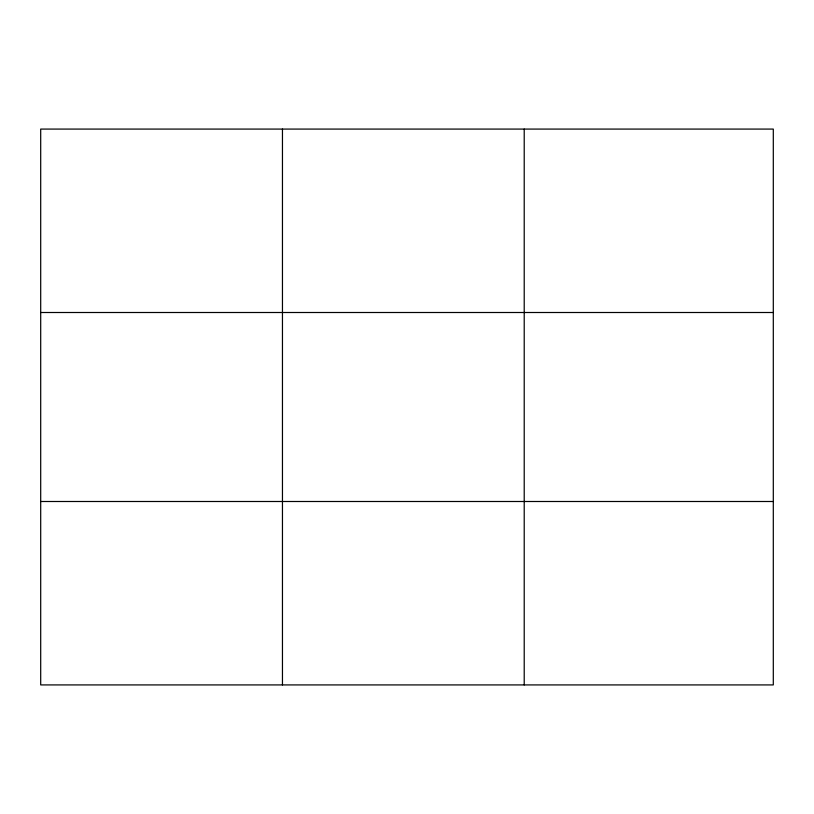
<?xml version="1.0" encoding="UTF-8"?>
<svg xmlns="http://www.w3.org/2000/svg" width="814" height="814" viewBox="0 0 814 814"><rect width="100%" height="100%" fill="white"/><g stroke="black" fill="none" stroke-linecap="round" stroke-linejoin="round"><path stroke-width="1.22" d="M282.458 129.08L282.458 684.92M524.216 129.08L524.216 684.92M773.3 501.495L773.3 684.92L40.7 684.92L40.7 129.08L773.3 129.08L773.3 501.495L40.7 501.495M40.7 312.505L773.3 312.505"/></g></svg>
